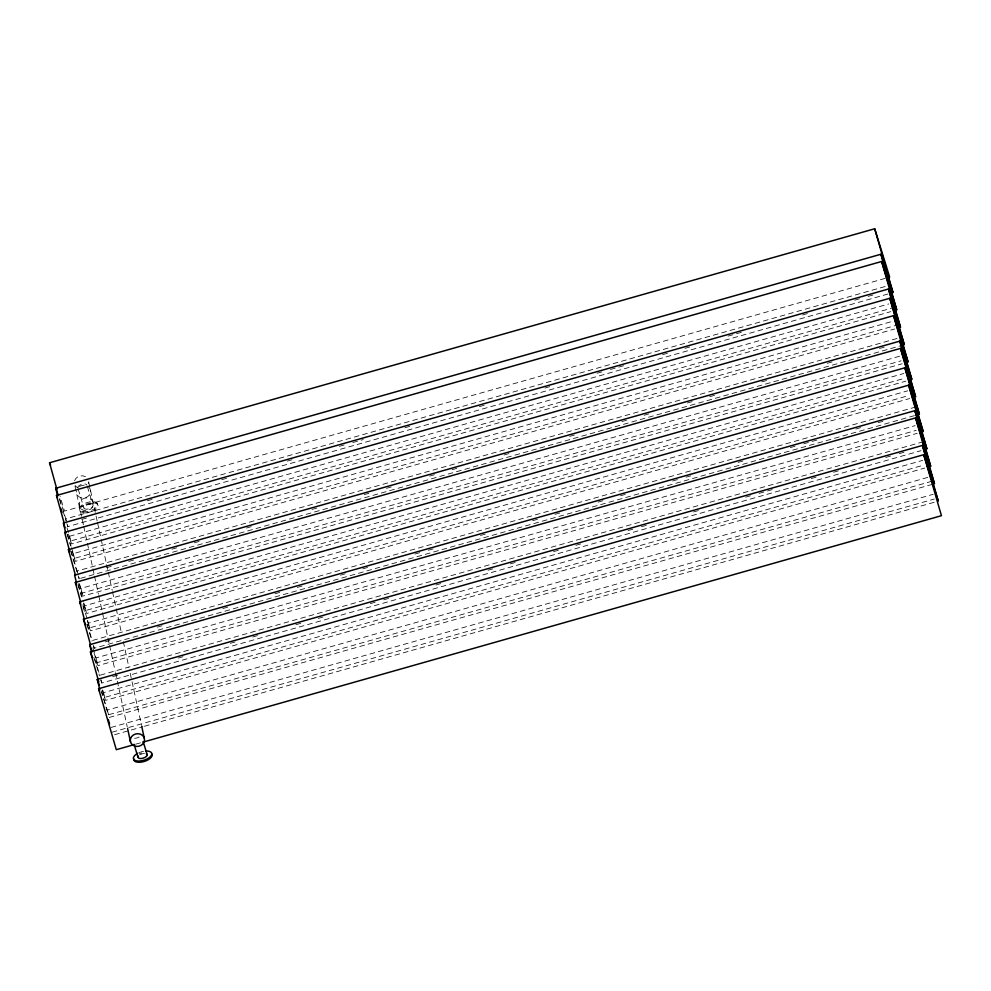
<?xml version="1.0" encoding="UTF-8"?>
<svg xmlns="http://www.w3.org/2000/svg" width="991" height="991" viewBox="0 0 991 991"><rect width="100%" height="100%" fill="white"/><g stroke="black" fill="none" stroke-linecap="round" stroke-linejoin="round"><path stroke-width="0.74" stroke-dasharray="4.96 3.72" d="M885.198 278.372L64.514 511.108L60.104 496.479M59.633 498.473L65.79 518.888L889.46 285.297M81.72 519.408L87.679 517.711M147.25 500.814L153.209 499.13M221.724 479.694L227.682 478.009M287.266 461.112L293.225 459.428M339.393 446.334L345.351 444.637M352.796 442.531L363.226 439.57M404.923 427.74L410.881 426.056M479.396 406.62L485.355 404.935M544.939 388.038L550.897 386.354M597.065 373.248L603.024 371.563M610.468 369.457L625.371 365.233M662.607 354.667L668.553 352.982M684.942 348.337L690.9 346.639M728.137 336.085L743.027 331.861M802.611 314.965L808.569 313.267M854.738 300.174L860.696 298.489M868.141 296.371L874.099 294.686M66.818 523.632L67.846 526.58L891.504 292.989M67.004 527.782L69.568 536.267L888.766 303.952M68.49 534.05L70.596 541.012L894.254 307.421M70.596 541.012L71.612 543.96L890.81 311.632M71.55 547.726L73.334 553.647L892.532 321.332M72.269 551.43L74.362 558.391L898.032 324.8M74.362 558.391L75.39 561.34L894.588 329.012M71.129 551.219L77.112 571.027L900.769 337.435M106.433 567.744L112.392 566.059M128.78 561.414L134.739 559.717M171.976 549.163L177.934 547.466M194.31 542.82L200.269 541.136M246.449 528.042L252.408 526.345M311.979 509.448L317.938 507.764M364.118 494.67L370.064 492.985M386.453 488.328L392.411 486.643M429.648 476.089L435.606 474.392M451.995 469.746L457.941 468.062M504.122 454.968L510.08 453.271M569.652 436.374L575.61 434.69M621.791 421.596L627.749 419.899M644.125 415.254L650.084 413.569M687.32 403.003L693.279 401.318M709.667 396.673L715.626 394.988M761.794 381.882L767.752 380.197M827.324 363.301L833.282 361.616M879.463 348.522L885.421 346.825M80.655 578.298L902.826 345.128M79.565 584.033L80.878 588.406L900.076 356.091M78.958 583.389L81.906 593.151L901.104 360.835M81.906 593.151L82.934 596.099L902.132 363.771M83.777 602.875L84.656 605.798L903.854 373.471M83.578 603.581L85.684 610.53L904.882 378.215M85.684 610.53L86.7 613.479L905.898 381.151M87.567 620.341L88.422 623.178L907.62 390.85M87.357 620.961L89.45 627.91L908.648 395.595M89.45 627.91L90.478 630.858L909.676 398.531M915.857 406.967L92.2 640.558L86.836 622.782M105.145 641.92L111.103 640.223M157.272 627.13L163.23 625.445M222.814 608.548L228.76 606.851M274.941 593.758L280.899 592.073M297.275 587.428L303.234 585.731M340.47 575.176L346.429 573.479M362.817 568.834L368.776 567.149M414.944 554.056L420.902 552.359M428.347 550.253L434.306 548.568M480.486 535.474L486.445 533.777M532.613 520.684L538.571 518.999M554.96 514.354L560.906 512.657M598.143 502.103L604.101 500.405M620.49 495.76L626.448 494.075M672.616 480.982L678.575 479.285M686.02 477.179L691.978 475.482M738.159 462.388L744.117 460.704M790.285 447.61L796.244 445.913M803.689 443.807L818.591 439.583M855.828 429.029L861.786 427.332M878.162 422.686L884.121 421.002M93.228 645.29L94.244 648.238L917.914 414.647M92.881 647.73L95.966 657.937L915.164 425.61M94.046 652.908L96.994 662.669L916.192 430.354M96.994 662.669L98.022 665.618L917.22 433.302M923.401 441.726L99.744 675.317L94.021 656.364M112.689 676.68L118.647 674.982M178.219 658.086L184.177 656.401M230.346 643.308L236.304 641.611M252.693 636.965L258.651 635.281M295.888 624.714L301.846 623.029M318.235 618.384L324.181 616.699M370.361 603.606L376.32 601.909M383.765 599.803L389.723 598.106M435.891 585.012L441.85 583.327M488.03 570.234L493.989 568.537M510.365 563.891L516.323 562.207M553.56 551.64L559.519 549.955M575.907 545.31L581.866 543.613M628.034 530.519L633.992 528.835M641.437 526.716L647.396 525.032M693.564 511.938L699.522 510.254M745.703 497.16L751.661 495.463M759.106 493.357L773.996 489.133M811.233 478.566L817.191 476.882M833.58 472.236L839.538 470.539M885.706 457.446L891.665 455.761M899.11 453.643L905.068 451.958M100.772 680.049L101.788 682.997L920.986 450.682M102.655 689.86L103.51 692.697L922.708 460.369M102.445 690.479L104.538 697.441L923.736 465.113M104.538 697.441L105.566 700.377L924.764 468.062M101.478 690.826L107.288 710.076L930.945 476.485M931.974 481.23L108.316 714.821L101.478 692.201M109.183 717.459L933.002 484.178M111.054 727.456L933.237 494.286M112.082 732.2L934.265 499.03M114.597 734.715L142.902 726.688M144.389 726.267L935.281 501.979M135.656 744.204L141.614 742.519M78.14 575.771L79.156 578.719L78.809 577.109M97.143 503.131L97.514 504.357M87.381 486.593L93.067 505.41A4.769 2.193 -16.8 0 1 86.589 509.213A4.769 2.193 -16.8 0 1 85.783 505.497A4.769 2.193 -16.8 0 1 93.067 505.41M78.215 489.195L83.901 508.011M79.813 510.278L80.184 511.492M59.559 499.588L61.281 505.286M63.003 510.972L65.988 520.845M67.524 534.397L71.104 546.252M67.103 534.347L70.547 545.744M70.522 550.538L77.298 572.984M78.054 583.922L83.331 601.413M77.992 585.062L81.435 596.458M82.872 604.77L87.146 618.929M83.033 606.641L85.189 613.801M86.886 624.28L91.965 641.115M93.934 657.429L99.509 675.887M65.79 518.888L66.447 521.13M69.568 536.267L71.612 543.96M73.334 553.647L75.39 561.34M77.112 571.027L77.756 573.281M80.878 588.406L82.934 596.099M84.656 605.798L86.7 613.479M88.422 623.178L90.478 630.858M95.966 657.937L98.022 665.618M103.51 692.697L105.566 700.377M107.288 710.076L109.332 717.757M100.983 679.665L101.788 682.997M67.499 524.97L67.846 526.58M93.897 646.628L94.244 648.238M97.143 520.919L88.31 480.201A7.148 6.342 -12.2 0 1 88.298 483.497M97.477 522.43L106.31 563.161M106.632 564.659L107.945 570.705M108.279 572.203L112.206 590.302M112.528 591.813L121.373 632.543M123.33 641.598L128.892 667.24M130.205 673.273L141.341 724.557M83.393 524.821L74.548 484.091A7.148 6.342 -12.2 0 0 78.425 488.055M83.715 526.332L94.195 574.594M94.517 576.105L98.443 594.204M98.778 595.715L107.61 636.445M107.945 637.956L109.245 643.989M109.58 645.488L115.142 671.13M115.476 672.641L127.257 726.948M88.558 486.915A7.148 6.342 -12.2 0 1 85.944 497.532A7.148 6.342 -12.2 0 1 76.431 491.387M79.441 486.606A7.148 6.342 -12.2 0 1 85.375 485.404M139.174 736.994A4.769 2.193 -16.8 0 1 134.59 738.295M138.802 752.788A9.538 4.385 -16.8 0 1 144.215 751.19M139.161 754.002A9.538 4.385 -16.8 0 1 141.824 753.011M139.892 754.832A4.769 2.193 -16.8 0 1 144.475 753.532M74.56 480.796A7.148 6.342 -12.2 0 1 85.523 476.745M77.781 487.745A4.769 2.193 -16.8 0 1 81.894 484.302A4.769 2.193 -16.8 0 1 86.948 485.144M81.225 509.015A7.148 6.342 -12.2 0 0 93.142 505.633A7.148 6.342 -12.2 0 0 84.433 498.213A7.148 6.342 -12.2 0 0 81.225 509.015M83.095 511.641A9.538 4.385 -16.8 0 0 97.651 505.026A9.538 4.385 -16.8 0 0 84.693 503.453A9.538 4.385 -16.8 0 0 83.095 511.641M83.455 512.867A9.538 4.385 -16.8 0 0 98.01 506.24A9.538 4.385 -16.8 0 0 85.065 504.667A9.538 4.385 -16.8 0 0 83.455 512.867"/><path stroke-width="1.49" d="M56.995 489.727L49.55 462.772L874.706 228.76L889.67 277.096M57.651 496.045L55.769 488.253L880.925 254.241L893.002 292.568L874.706 228.76M64.39 524.028L56.487 495.5L881.631 261.488L896.768 309.948L880.925 254.241M65.864 533.232L63.313 523.013L888.469 289L900.546 327.327L881.631 261.488M69.382 550.253L64.638 532.291L889.794 298.279L904.312 344.707L888.469 289M75.403 575.176L68.404 549.671L893.56 315.658L908.09 362.087L889.794 298.279M76.505 582.956L74.622 575.152L899.778 341.139L911.856 379.466L893.56 315.658M80.705 602.478L75.341 582.411L900.497 348.398L915.634 396.846L899.778 341.139M84.47 619.771L79.726 601.81L904.882 367.797L919.4 414.226L900.497 348.398M90.491 644.695L83.492 619.189L908.648 385.177L923.178 431.605L904.882 367.797M91.593 652.474L89.71 644.683L914.866 410.67L926.944 448.985L908.648 385.177M98.79 681.944L90.429 651.929L915.585 417.917L930.722 466.365L914.866 410.67M99.806 689.662L97.254 679.442L922.41 445.43L934.488 483.744L915.585 417.917M134.169 744.625L116.294 749.704L98.58 688.72L923.736 454.708L938.266 501.124L922.41 445.43M143.113 742.098L941.45 515.692L923.736 454.708M49.55 462.772L50.553 465.2M55.769 488.253L57.874 494.063M56.487 495.5L57.49 497.928M68.404 549.671L69.407 552.098M75.341 582.411L76.344 584.839M79.726 601.81L80.729 604.237M83.492 619.189L85.61 625.011M89.71 644.683L90.714 647.111M90.429 651.929L92.535 657.739M97.254 679.442L99.373 685.252M98.58 688.72L99.583 691.148M64.316 525.441L65.047 527.695M91.085 648.238L91.829 650.492M143.237 741.714L147.176 754.746M134.07 744.315L138.009 757.335M60.711 508.284L62.012 512.582M108.292 719.615L109.555 723.839M141.663 726.056L144.277 738.134M127.579 728.459L130.527 742.024M145.541 751.054A9.538 4.385 -16.8 0 1 150.446 756.579A9.538 4.385 -16.8 0 1 136.151 760.791A9.538 4.385 -16.8 0 1 137.6 753.383M146.321 753.841A4.769 2.193 -16.8 0 1 143.051 758.189A4.769 2.193 -16.8 0 1 138.381 756.096M151.623 753.68A9.538 4.385 -16.8 0 1 144.091 761.497A9.538 4.385 -16.8 0 1 133.785 758.933M132.373 744.811A7.148 6.342 -12.2 0 0 144.277 741.429A7.148 6.342 -12.2 0 0 135.569 733.997A7.148 6.342 -12.2 0 0 132.373 744.811"/></g></svg>
